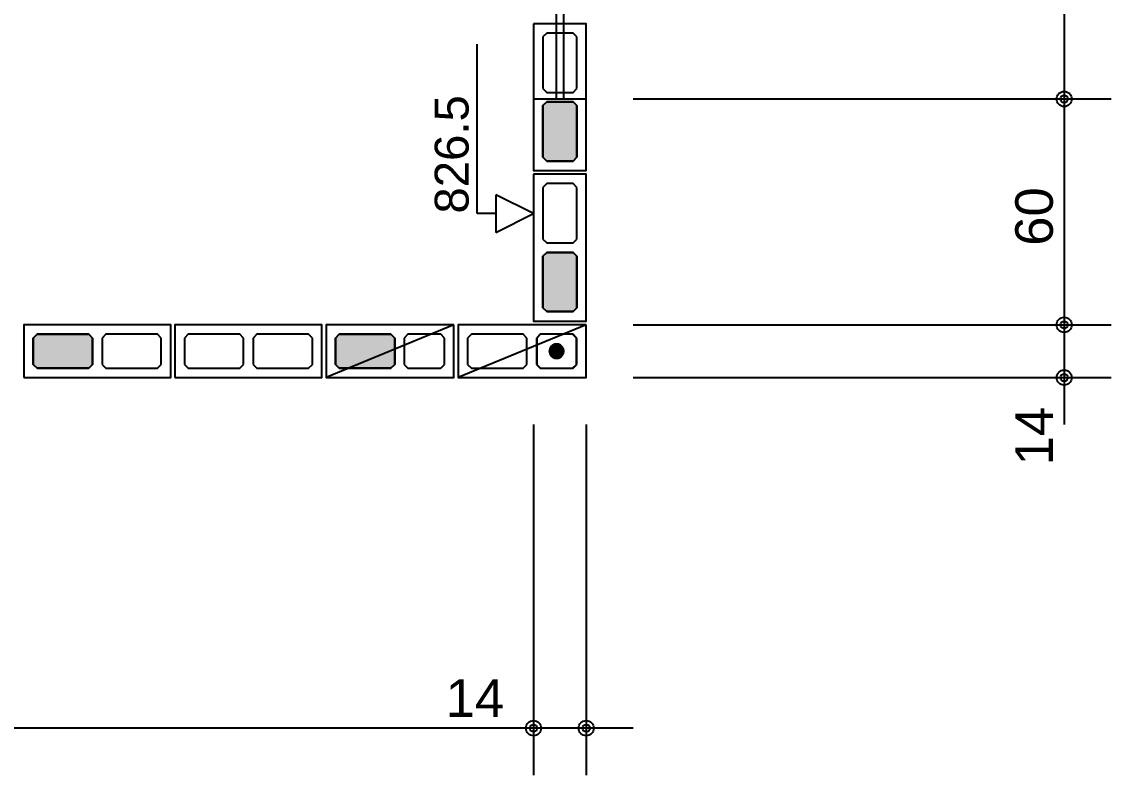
# Model space of a CAD drawing. Extents: x 0 to 119, y 0 to 84.
# Drawn here: x 43.15 to 48.93, y 38.91 to 42.92 of the extents above; entities that cross this region are included whole.
import ezdxf

# ---------------------------------------------------------------- set-up
doc = ezdxf.new("R2010")
doc.units = 0
doc.header["$MEASUREMENT"] = 0
doc.linetypes.add('ESTILO_TQS_0003', pattern=[1.5, 0.5, -0.4, 0.1, -0.5])
doc.linetypes.add('ESTILO_TQS_0005', pattern=[0.4, 0.3, -0.1])
for name, color, linetype in [('17', 90, 'CONTINUOUS'), ('18', 6, 'CONTINUOUS'), ('27', 250, 'CONTINUOUS'), ('3', 7, 'CONTINUOUS'), ('35', 255, 'CONTINUOUS'), ('9', 8, 'CONTINUOUS')]:
    doc.layers.add(name, color=color, linetype=linetype)
doc.styles.add('TQS_ARIAL', font='arial.ttf')

msp = doc.modelspace()

# ---------------------------------------------------------------- linework, layer by layer
at = {"layer": '17', "color": 90, "linetype": 'Continuous'}
for p, q in [((45.901287, 41.25668), (45.881287, 41.23668)), ((45.881287, 41.23668), (45.881287, 41.09668)), ((46.071287, 41.25668), (45.901287, 41.25668)), ((46.091287, 41.23668), (46.071287, 41.25668)), ((46.091287, 41.09668), (46.091287, 41.23668)), ((45.881287, 41.09668), (45.901287, 41.07668)), ((46.071287, 41.07668), (46.091287, 41.09668)), ((45.901287, 41.07668), (46.071287, 41.07668))]:
    msp.add_line(p, q, dxfattribs=at)
for points in [[(45.986887, 41.16668), (45.986884, 41.166619), (45.986874, 41.166559), (45.986859, 41.1665), (45.986838, 41.166443), (45.986811, 41.166389), (45.986779, 41.166337), (45.986742, 41.166289), (45.9867, 41.166245), (45.986654, 41.166206), (45.986604, 41.166171), (45.986551, 41.166141), (45.986495, 41.166117), (45.986437, 41.166099), (45.986377, 41.166087), (45.986317, 41.166081), (45.986256, 41.166081), (45.986196, 41.166087), (45.986136, 41.166099), (45.986078, 41.166117), (45.986022, 41.166141), (45.985969, 41.166171), (45.985919, 41.166206), (45.985873, 41.166245), (45.985831, 41.166289), (45.985794, 41.166337), (45.985762, 41.166389), (45.985735, 41.166443), (45.985714, 41.1665), (45.985699, 41.166559), (45.98569, 41.166619), (45.985687, 41.16668), (46.024087, 41.16668), (46.023893, 41.170504), (46.023313, 41.174289), (46.022353, 41.177996), (46.021023, 41.181587), (46.019337, 41.185024), (46.017311, 41.188274), (46.014968, 41.191302), (46.01233, 41.194077), (46.009424, 41.196571), (46.006281, 41.198759), (46.002934, 41.200617), (45.999415, 41.202127), (45.995761, 41.203273), (45.992011, 41.204044), (45.988201, 41.204431), (45.984372, 41.204431), (45.980563, 41.204044), (45.976812, 41.203273), (45.973158, 41.202127), (45.96964, 41.200617), (45.966292, 41.198759), (45.963149, 41.196571), (45.960244, 41.194077), (45.957606, 41.191302), (45.955262, 41.188274), (45.953236, 41.185024), (45.95155, 41.181587), (45.95022, 41.177996), (45.94926, 41.174289), (45.948681, 41.170504), (45.948487, 41.16668), (45.986887, 41.16668)], [(45.985687, 41.16668), (45.98569, 41.166741), (45.985699, 41.166801), (45.985714, 41.16686), (45.985735, 41.166917), (45.985762, 41.166971), (45.985794, 41.167023), (45.985831, 41.167071), (45.985873, 41.167115), (45.985919, 41.167154), (45.985969, 41.167189), (45.986022, 41.167219), (45.986078, 41.167243), (45.986136, 41.167261), (45.986196, 41.167273), (45.986256, 41.167279), (45.986317, 41.167279), (45.986377, 41.167273), (45.986437, 41.167261), (45.986495, 41.167243), (45.986551, 41.167219), (45.986604, 41.167189), (45.986654, 41.167154), (45.9867, 41.167115), (45.986742, 41.167071), (45.986779, 41.167023), (45.986811, 41.166971), (45.986838, 41.166917), (45.986859, 41.16686), (45.986874, 41.166801), (45.986884, 41.166741), (45.986887, 41.16668), (45.948487, 41.16668), (45.948681, 41.162856), (45.94926, 41.159071), (45.95022, 41.155364), (45.95155, 41.151773), (45.953236, 41.148336), (45.955262, 41.145086), (45.957606, 41.142058), (45.960244, 41.139283), (45.963149, 41.136789), (45.966292, 41.134601), (45.96964, 41.132743), (45.973159, 41.131233), (45.976812, 41.130087), (45.980563, 41.129316), (45.984372, 41.128929), (45.988201, 41.128929), (45.992011, 41.129316), (45.995761, 41.130087), (45.999415, 41.131233), (46.002934, 41.132743), (46.006281, 41.134601), (46.009424, 41.136789), (46.01233, 41.139283), (46.014968, 41.142058), (46.017311, 41.145086), (46.019337, 41.148336), (46.021023, 41.151773), (46.022353, 41.155364), (46.023313, 41.159071), (46.023893, 41.162856), (46.024087, 41.16668), (45.985687, 41.16668)]]:
    msp.add_lwpolyline(points, dxfattribs=at)
msp.add_circle((45.986287, 41.16668), 0.0372, dxfattribs=at)
for points in [[(45.986887, 41.16668), (45.948681, 41.170504), (45.948487, 41.16668)], [(45.985687, 41.16668), (45.948487, 41.16668), (45.948681, 41.162856)], [(45.986887, 41.16668), (45.94926, 41.174289), (45.948681, 41.170504)], [(45.985687, 41.16668), (45.948681, 41.162856), (45.94926, 41.159071)], [(45.986887, 41.16668), (45.95022, 41.177996), (45.94926, 41.174289)], [(45.985687, 41.16668), (45.94926, 41.159071), (45.95022, 41.155364)], [(45.986887, 41.16668), (45.95155, 41.181587), (45.95022, 41.177996)], [(45.985687, 41.16668), (45.95022, 41.155364), (45.95155, 41.151773)], [(45.986887, 41.16668), (45.953236, 41.185024), (45.95155, 41.181587)], [(45.985687, 41.16668), (45.95155, 41.151773), (45.953236, 41.148336)], [(45.986887, 41.16668), (45.955262, 41.188274), (45.953236, 41.185024)], [(45.985687, 41.16668), (45.953236, 41.148336), (45.955262, 41.145086)], [(45.986887, 41.16668), (45.957606, 41.191302), (45.955262, 41.188274)], [(45.985687, 41.16668), (45.955262, 41.145086), (45.957606, 41.142058)], [(45.986887, 41.16668), (45.960244, 41.194077), (45.957606, 41.191302)], [(45.985687, 41.16668), (45.957606, 41.142058), (45.960244, 41.139283)], [(45.986887, 41.16668), (45.963149, 41.196571), (45.960244, 41.194077)], [(45.985687, 41.16668), (45.960244, 41.139283), (45.963149, 41.136789)], [(45.986887, 41.16668), (45.966292, 41.198759), (45.963149, 41.196571)], [(45.985687, 41.16668), (45.963149, 41.136789), (45.966292, 41.134601)], [(45.986887, 41.16668), (45.96964, 41.200617), (45.966292, 41.198759)], [(45.985687, 41.16668), (45.966292, 41.134601), (45.96964, 41.132743)], [(45.986887, 41.16668), (45.973158, 41.202127), (45.96964, 41.200617)], [(45.985687, 41.16668), (45.96964, 41.132743), (45.973159, 41.131233)], [(45.986887, 41.16668), (45.976812, 41.203273), (45.973158, 41.202127)], [(45.985687, 41.16668), (45.973159, 41.131233), (45.976812, 41.130087)], [(45.986887, 41.16668), (45.980563, 41.204044), (45.976812, 41.203273)], [(45.985687, 41.16668), (45.976812, 41.130087), (45.980563, 41.129316)], [(45.986887, 41.16668), (45.984372, 41.204431), (45.980563, 41.204044)], [(45.985687, 41.16668), (45.980563, 41.129316), (45.984372, 41.128929)], [(45.986887, 41.16668), (45.988201, 41.204431), (45.984372, 41.204431)], [(45.985687, 41.16668), (45.984372, 41.128929), (45.988201, 41.128929)], [(45.985919, 41.167154), (45.985714, 41.16686), (45.985687, 41.16668)], [(45.985919, 41.167154), (45.985687, 41.16668), (45.985687, 41.16668)], [(45.985919, 41.167154), (45.985687, 41.16668), (45.985687, 41.16668)], [(45.985919, 41.167154), (45.985687, 41.16668), (45.985687, 41.16668)], [(45.985919, 41.167154), (45.985687, 41.16668), (45.985687, 41.16668)], [(45.985919, 41.167154), (45.985687, 41.16668), (45.985687, 41.16668)], [(45.985919, 41.167154), (45.985687, 41.16668), (45.985687, 41.16668)], [(45.985919, 41.167154), (45.985687, 41.16668), (45.985687, 41.16668)], [(45.985919, 41.167154), (45.985687, 41.16668), (45.985687, 41.16668)], [(45.985919, 41.167154), (45.985687, 41.16668), (45.985687, 41.16668)], [(45.985919, 41.167154), (45.985687, 41.16668), (45.985687, 41.16668)], [(45.985919, 41.167154), (45.985687, 41.16668), (45.985687, 41.16668)], [(45.985919, 41.167154), (45.985687, 41.16668), (45.985687, 41.16668)], [(45.985919, 41.167154), (45.985687, 41.16668), (45.985687, 41.16668)], [(45.985919, 41.167154), (45.985687, 41.16668), (45.985687, 41.16668)], [(45.985919, 41.167154), (45.985687, 41.16668), (45.985687, 41.16668)], [(45.985919, 41.167154), (45.985687, 41.16668), (45.985687, 41.16668)], [(45.985919, 41.167154), (45.985687, 41.16668), (45.985687, 41.16668)], [(45.985919, 41.167154), (45.985687, 41.16668), (45.985687, 41.16668)], [(45.985919, 41.167154), (45.985687, 41.16668), (45.985687, 41.16668)], [(45.985919, 41.167154), (45.985687, 41.16668), (45.985687, 41.16668)], [(45.985919, 41.167154), (45.985687, 41.16668), (45.985687, 41.16668)], [(45.985919, 41.167154), (45.985687, 41.16668), (45.985687, 41.16668)], [(45.985687, 41.16668), (45.988201, 41.128929), (46.024087, 41.16668)], [(45.985919, 41.167154), (45.985762, 41.166971), (45.985714, 41.16686)], [(45.985919, 41.167154), (45.985794, 41.167023), (45.985762, 41.166971)], [(45.985919, 41.167154), (45.985831, 41.167071), (45.985794, 41.167023)], [(45.985919, 41.167154), (45.985873, 41.167115), (45.985831, 41.167071)], [(45.985919, 41.167154), (45.985919, 41.167154), (45.985873, 41.167115)], [(45.985919, 41.167154), (45.985873, 41.167115), (45.985873, 41.167115)], [(45.985919, 41.167154), (45.985919, 41.167154), (45.985919, 41.167154)], [(45.986887, 41.16668), (45.986654, 41.166206), (45.986654, 41.166206)], [(45.986887, 41.16668), (45.986654, 41.166206), (45.986654, 41.166206)], [(45.986887, 41.16668), (45.986654, 41.166206), (45.9867, 41.166245)], [(45.986887, 41.16668), (45.9867, 41.166245), (45.9867, 41.166245)], [(45.986887, 41.16668), (45.9867, 41.166245), (45.986742, 41.166289)], [(45.986887, 41.16668), (45.986742, 41.166289), (45.986779, 41.166337)], [(45.986887, 41.16668), (45.986779, 41.166337), (45.986811, 41.166389)], [(45.986887, 41.16668), (45.986811, 41.166389), (45.986859, 41.1665)], [(45.986887, 41.16668), (45.986859, 41.1665), (45.986887, 41.16668)], [(46.024087, 41.16668), (45.988201, 41.204431), (45.986887, 41.16668)], [(45.986887, 41.16668), (45.986887, 41.16668), (45.986887, 41.16668)], [(45.986887, 41.16668), (45.986887, 41.16668), (45.986887, 41.16668)], [(45.986887, 41.16668), (45.986887, 41.16668), (45.986887, 41.16668)], [(45.986887, 41.16668), (45.986887, 41.16668), (45.986887, 41.16668)], [(45.986887, 41.16668), (45.986887, 41.16668), (45.986887, 41.16668)], [(45.986887, 41.16668), (45.986887, 41.16668), (45.986887, 41.16668)], [(45.986887, 41.16668), (45.986887, 41.16668), (45.986887, 41.16668)], [(45.986887, 41.16668), (45.986887, 41.16668), (45.986887, 41.16668)], [(45.986887, 41.16668), (45.986887, 41.16668), (45.986887, 41.16668)], [(45.986887, 41.16668), (45.986887, 41.16668), (45.986887, 41.16668)], [(45.986887, 41.16668), (45.986887, 41.16668), (45.986887, 41.16668)], [(45.986887, 41.16668), (45.986887, 41.16668), (45.986887, 41.16668)], [(45.986887, 41.16668), (45.986887, 41.16668), (45.986887, 41.16668)], [(45.986887, 41.16668), (45.986887, 41.16668), (45.986887, 41.16668)], [(45.986887, 41.16668), (45.986887, 41.16668), (45.986887, 41.16668)], [(45.986887, 41.16668), (45.986887, 41.16668), (45.986887, 41.16668)], [(45.986887, 41.16668), (45.986887, 41.16668), (45.986887, 41.16668)], [(45.986887, 41.16668), (45.986887, 41.16668), (45.986887, 41.16668)], [(45.986887, 41.16668), (45.986887, 41.16668), (45.986887, 41.16668)], [(45.986887, 41.16668), (45.986887, 41.16668), (45.986887, 41.16668)], [(45.986887, 41.16668), (45.986887, 41.16668), (45.986887, 41.16668)], [(46.024087, 41.16668), (45.992011, 41.204044), (45.988201, 41.204431)], [(46.024087, 41.16668), (45.988201, 41.128929), (45.992011, 41.129316)], [(46.024087, 41.16668), (45.995761, 41.203273), (45.992011, 41.204044)], [(46.024087, 41.16668), (45.992011, 41.129316), (45.995761, 41.130087)], [(46.024087, 41.16668), (45.999415, 41.202127), (45.995761, 41.203273)], [(46.024087, 41.16668), (45.995761, 41.130087), (45.999415, 41.131233)], [(46.024087, 41.16668), (46.002934, 41.200617), (45.999415, 41.202127)], [(46.024087, 41.16668), (45.999415, 41.131233), (46.002934, 41.132743)], [(46.024087, 41.16668), (46.006281, 41.198759), (46.002934, 41.200617)], [(46.024087, 41.16668), (46.002934, 41.132743), (46.006281, 41.134601)], [(46.024087, 41.16668), (46.009424, 41.196571), (46.006281, 41.198759)], [(46.024087, 41.16668), (46.006281, 41.134601), (46.009424, 41.136789)], [(46.024087, 41.16668), (46.01233, 41.194077), (46.009424, 41.196571)], [(46.024087, 41.16668), (46.009424, 41.136789), (46.01233, 41.139283)], [(46.024087, 41.16668), (46.014968, 41.191302), (46.01233, 41.194077)], [(46.024087, 41.16668), (46.01233, 41.139283), (46.014968, 41.142058)], [(46.024087, 41.16668), (46.017311, 41.188274), (46.014968, 41.191302)], [(46.024087, 41.16668), (46.014968, 41.142058), (46.017311, 41.145086)], [(46.024087, 41.16668), (46.019337, 41.185024), (46.017311, 41.188274)], [(46.024087, 41.16668), (46.017311, 41.145086), (46.019337, 41.148336)], [(46.024087, 41.16668), (46.021023, 41.181587), (46.019337, 41.185024)], [(46.024087, 41.16668), (46.019337, 41.148336), (46.021023, 41.151773)], [(46.024087, 41.16668), (46.022353, 41.177996), (46.021023, 41.181587)], [(46.024087, 41.16668), (46.021023, 41.151773), (46.022353, 41.155364)], [(46.024087, 41.16668), (46.023313, 41.174289), (46.022353, 41.177996)], [(46.024087, 41.16668), (46.022353, 41.155364), (46.023313, 41.159071)], [(46.024087, 41.16668), (46.023893, 41.170504), (46.023313, 41.174289)], [(46.024087, 41.16668), (46.023313, 41.159071), (46.023893, 41.162856)]]:
    msp.add_solid(points, dxfattribs=at)
at = {"layer": '18', "color": 6, "linetype": 'Continuous'}
for p, q in [((45.563787, 41.897703), (45.563787, 42.797703)), ((45.863787, 41.897703), (45.663787, 41.997703)), ((45.663787, 41.997703), (45.663787, 41.797703)), ((45.663787, 41.897703), (45.563787, 41.897703)), ((45.663787, 41.797703), (45.863787, 41.897703))]:
    msp.add_line(p, q, dxfattribs=at)
at = {"layer": '27', "color": 250, "linetype": 'ESTILO_TQS_0005'}
for points in [[(45.933787, 42.85668), (45.913787, 42.83668), (45.913787, 42.56168), (45.933787, 42.54168), (46.073787, 42.54168), (46.093787, 42.56168), (46.093787, 42.83668), (46.073787, 42.85668), (45.933787, 42.85668)], [(45.933787, 42.49168), (45.913787, 42.47168), (45.913787, 42.19668), (45.933787, 42.17668), (46.073787, 42.17668), (46.093787, 42.19668), (46.093787, 42.47168), (46.073787, 42.49168), (45.933787, 42.49168)], [(45.933787, 42.05668), (45.913787, 42.03668), (45.913787, 41.76168), (45.933787, 41.74168), (46.073787, 41.74168), (46.093787, 41.76168), (46.093787, 42.03668), (46.073787, 42.05668), (45.933787, 42.05668)], [(45.933787, 41.69168), (45.913787, 41.67168), (45.913787, 41.39668), (45.933787, 41.37668), (46.073787, 41.37668), (46.093787, 41.39668), (46.093787, 41.67168), (46.073787, 41.69168), (45.933787, 41.69168)], [(43.206287, 41.09668), (43.226287, 41.07668), (43.501287, 41.07668), (43.521287, 41.09668), (43.521287, 41.23668), (43.501287, 41.25668), (43.226287, 41.25668), (43.206287, 41.23668), (43.206287, 41.09668)], [(43.571287, 41.09668), (43.591287, 41.07668), (43.866287, 41.07668), (43.886287, 41.09668), (43.886287, 41.23668), (43.866287, 41.25668), (43.591287, 41.25668), (43.571287, 41.23668), (43.571287, 41.09668)], [(44.008787, 41.09668), (44.028787, 41.07668), (44.303787, 41.07668), (44.323787, 41.09668), (44.323787, 41.23668), (44.303787, 41.25668), (44.028787, 41.25668), (44.008787, 41.23668), (44.008787, 41.09668)], [(44.373787, 41.09668), (44.393787, 41.07668), (44.668787, 41.07668), (44.688787, 41.09668), (44.688787, 41.23668), (44.668787, 41.25668), (44.393787, 41.25668), (44.373787, 41.23668), (44.373787, 41.09668)], [(45.126287, 41.23668), (45.106287, 41.25668), (44.831287, 41.25668), (44.811287, 41.23668), (44.811287, 41.09668), (44.831287, 41.07668), (45.106287, 41.07668), (45.126287, 41.09668), (45.126287, 41.23668)], [(45.391287, 41.23668), (45.371287, 41.25668), (45.196287, 41.25668), (45.176287, 41.23668), (45.176287, 41.09668), (45.196287, 41.07668), (45.371287, 41.07668), (45.391287, 41.09668), (45.391287, 41.23668)], [(45.828787, 41.23668), (45.808787, 41.25668), (45.533787, 41.25668), (45.513787, 41.23668), (45.513787, 41.09668), (45.533787, 41.07668), (45.808787, 41.07668), (45.828787, 41.09668), (45.828787, 41.23668)], [(46.093787, 41.23668), (46.073787, 41.25668), (45.898787, 41.25668), (45.878787, 41.23668), (45.878787, 41.09668), (45.898787, 41.07668), (46.073787, 41.07668), (46.093787, 41.09668), (46.093787, 41.23668)]]:
    msp.add_lwpolyline(points, dxfattribs=at)
at = {"layer": '3', "color": 7, "linetype": 'Continuous'}
for p, q in [((45.983787, 44.92668), (45.983787, 42.50668)), ((46.023787, 44.92668), (46.023787, 42.50668)), ((45.863787, 42.50668), (46.143787, 42.50668)), ((45.441287, 41.30668), (44.761287, 41.02668)), ((46.143787, 41.30668), (45.463787, 41.02668))]:
    msp.add_line(p, q, dxfattribs=at)
for points in [[(45.863787, 42.90668), (45.863787, 42.12668), (46.143787, 42.12668), (46.143787, 42.90668), (45.863787, 42.90668)], [(45.863787, 42.10668), (45.863787, 41.32668), (46.143787, 41.32668), (46.143787, 42.10668), (45.863787, 42.10668)], [(43.156287, 41.02668), (43.936287, 41.02668), (43.936287, 41.30668), (43.156287, 41.30668), (43.156287, 41.02668)], [(43.958787, 41.02668), (44.738787, 41.02668), (44.738787, 41.30668), (43.958787, 41.30668), (43.958787, 41.02668)], [(45.441287, 41.30668), (44.761287, 41.30668), (44.761287, 41.02668), (45.441287, 41.02668), (45.441287, 41.30668)], [(46.143787, 41.30668), (45.463787, 41.30668), (45.463787, 41.02668), (46.143787, 41.02668), (46.143787, 41.30668)]]:
    msp.add_lwpolyline(points, dxfattribs=at)
at = {"layer": '35', "color": 255, "linetype": 'Continuous'}
for p, q in [((48.682923, 45.17668), (48.682923, 42.25668)), ((48.682923, 42.75668), (48.682923, 41.05668)), ((46.143787, 42.50668), (46.143787, 42.50668)), ((46.143787, 42.50668), (46.143787, 42.50668)), ((46.393787, 42.50668), (48.932923, 42.50668)), ((46.393787, 42.50668), (48.932923, 42.50668)), ((48.682923, 41.55668), (48.682923, 40.77668)), ((46.143787, 41.30668), (46.143787, 41.30668)), ((46.143787, 41.30668), (46.143787, 41.30668)), ((46.393787, 41.30668), (48.932923, 41.30668)), ((46.393787, 41.30668), (48.932923, 41.30668)), ((45.863787, 41.02668), (45.863787, 41.02668)), ((45.863787, 41.02668), (45.863787, 41.02668)), ((46.143787, 41.02668), (46.143787, 41.02668)), ((46.143787, 41.02668), (46.143787, 41.02668)), ((46.393787, 41.02668), (48.932923, 41.02668)), ((45.863787, 40.77668), (45.863787, 38.914008)), ((45.863787, 40.77668), (45.863787, 38.914008)), ((46.143787, 40.77668), (46.143787, 38.914008)), ((46.113787, 39.164008), (38.584287, 39.164008)), ((46.393787, 39.164008), (45.613787, 39.164008))]:
    msp.add_line(p, q, dxfattribs=at)
for centre, radius in [((48.682923, 42.50668), 0.04), ((48.682923, 42.50668), 0.04), ((48.682923, 42.50668), 0.02), ((48.682923, 42.50668), 0.02), ((48.682923, 41.30668), 0.04), ((48.682923, 41.30668), 0.04), ((48.682923, 41.30668), 0.02), ((48.682923, 41.30668), 0.02), ((48.682923, 41.02668), 0.04), ((48.682923, 41.02668), 0.02), ((45.863787, 39.164008), 0.04), ((45.863787, 39.164008), 0.04), ((45.863787, 39.164008), 0.02), ((45.863787, 39.164008), 0.02), ((46.143787, 39.164008), 0.04), ((46.143787, 39.164008), 0.02)]:
    msp.add_circle(centre, radius, dxfattribs=at)
at = {"layer": '9', "color": 8, "linetype": 'Continuous'}
for points in [[(46.073787, 42.49168), (46.093787, 42.47168), (46.093787, 42.19668), (46.073787, 42.17668), (45.933787, 42.17668), (45.913787, 42.19668), (45.913787, 42.47168), (45.933787, 42.49168), (46.073787, 42.49168)], [(46.073787, 41.69168), (46.093787, 41.67168), (46.093787, 41.39668), (46.073787, 41.37668), (45.933787, 41.37668), (45.913787, 41.39668), (45.913787, 41.67168), (45.933787, 41.69168), (46.073787, 41.69168)], [(43.521287, 41.09668), (43.501287, 41.07668), (43.226287, 41.07668), (43.206287, 41.09668), (43.206287, 41.23668), (43.226287, 41.25668), (43.501287, 41.25668), (43.521287, 41.23668), (43.521287, 41.09668)], [(45.126287, 41.09668), (45.106287, 41.07668), (44.831287, 41.07668), (44.811287, 41.09668), (44.811287, 41.23668), (44.831287, 41.25668), (45.106287, 41.25668), (45.126287, 41.23668), (45.126287, 41.09668)]]:
    msp.add_lwpolyline(points, dxfattribs=at)
for points in [[(46.073787, 42.49168), (45.933787, 42.17668), (45.913787, 42.19668)], [(46.073787, 42.49168), (45.913787, 42.19668), (45.913787, 42.47168)], [(46.073787, 42.49168), (45.913787, 42.47168), (45.933787, 42.49168)], [(46.073787, 42.49168), (46.073787, 42.17668), (45.933787, 42.17668)], [(46.073787, 42.49168), (45.933787, 42.49168), (46.073787, 42.49168)], [(46.073787, 42.49168), (46.093787, 42.47168), (46.093787, 42.19668)], [(46.073787, 42.49168), (46.093787, 42.19668), (46.073787, 42.17668)], [(46.073787, 41.69168), (45.933787, 41.37668), (45.913787, 41.39668)], [(46.073787, 41.69168), (45.913787, 41.39668), (45.913787, 41.67168)], [(46.073787, 41.69168), (45.913787, 41.67168), (45.933787, 41.69168)], [(46.073787, 41.69168), (46.073787, 41.37668), (45.933787, 41.37668)], [(46.073787, 41.69168), (45.933787, 41.69168), (46.073787, 41.69168)], [(46.073787, 41.69168), (46.093787, 41.67168), (46.093787, 41.39668)], [(46.073787, 41.69168), (46.093787, 41.39668), (46.073787, 41.37668)], [(43.521287, 41.09668), (43.206287, 41.23668), (43.226287, 41.25668)], [(43.521287, 41.09668), (43.206287, 41.09668), (43.206287, 41.23668)], [(43.521287, 41.09668), (43.226287, 41.25668), (43.501287, 41.25668)], [(43.521287, 41.09668), (43.501287, 41.25668), (43.521287, 41.23668)], [(43.521287, 41.09668), (43.521287, 41.23668), (43.521287, 41.09668)], [(45.126287, 41.09668), (44.811287, 41.23668), (44.831287, 41.25668)], [(45.126287, 41.09668), (44.811287, 41.09668), (44.811287, 41.23668)], [(45.126287, 41.09668), (44.831287, 41.25668), (45.106287, 41.25668)], [(45.126287, 41.09668), (45.106287, 41.25668), (45.126287, 41.23668)], [(45.126287, 41.09668), (45.126287, 41.23668), (45.126287, 41.09668)], [(43.521287, 41.09668), (43.226287, 41.07668), (43.206287, 41.09668)], [(43.521287, 41.09668), (43.501287, 41.07668), (43.226287, 41.07668)], [(45.126287, 41.09668), (44.831287, 41.07668), (44.811287, 41.09668)], [(45.126287, 41.09668), (45.106287, 41.07668), (44.831287, 41.07668)]]:
    msp.add_solid(points, dxfattribs=at)

# ---------------------------------------------------------------- texts
at = {"layer": '18', "color": 6, "linetype": 'ESTILO_TQS_0003', "style": 'TQS_ARIAL'}
msp.add_text('826.5', height=0.18, rotation=90, dxfattribs=at).set_placement((45.518787, 41.897703))
at = {"layer": '35', "color": 255, "linetype": 'Continuous', "style": 'TQS_ARIAL'}
for s, p in [('60', (48.622923, 41.72668)), ('14', (48.622923, 40.560013))]:
    msp.add_text(s, height=0.2, rotation=90, dxfattribs=at).set_placement(p)
msp.add_text('14', height=0.2, dxfattribs=at).set_placement((45.39712, 39.224008))

doc.saveas('drawing.dxf')
